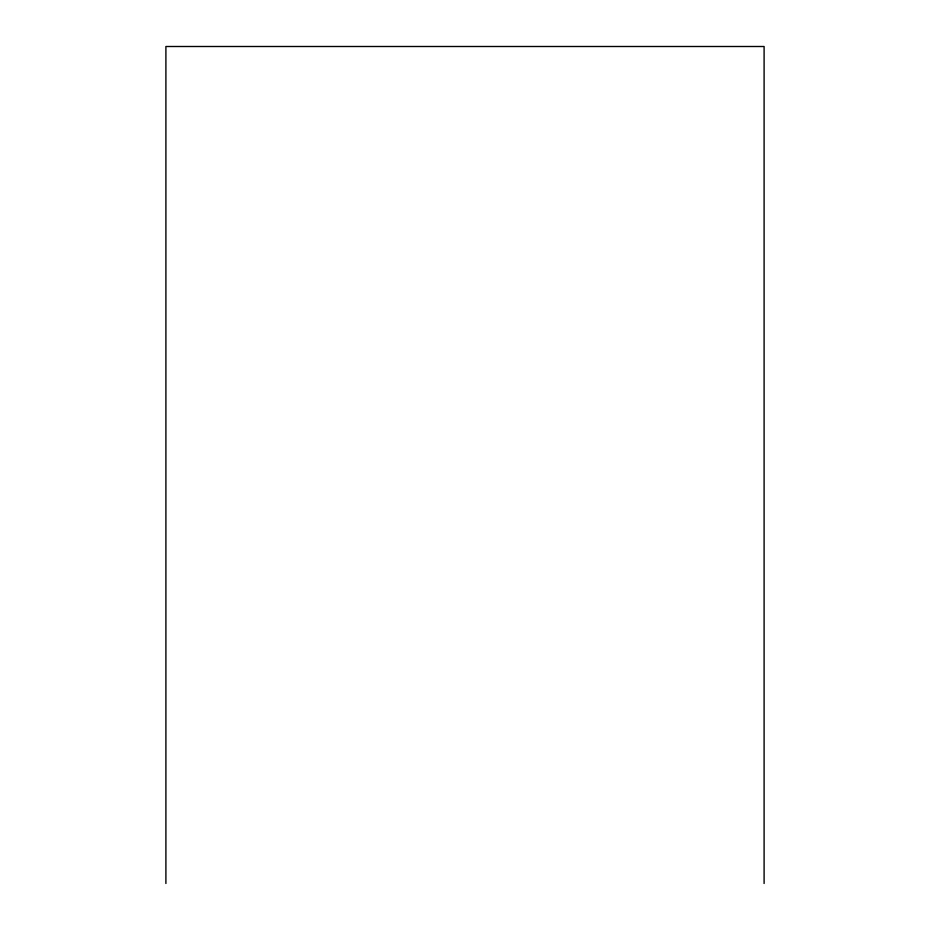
<?xml version="1.0" encoding="UTF-8"?>
<svg xmlns="http://www.w3.org/2000/svg" width="930" height="930" viewBox="0 0 930 930"><rect width="100%" height="100%" fill="white"/><g stroke="black" fill="none" stroke-linecap="round" stroke-linejoin="round"><path stroke-width="1.4" d="M764.1 883.5L764.1 46.5L165.9 46.5L165.9 883.5"/></g></svg>
